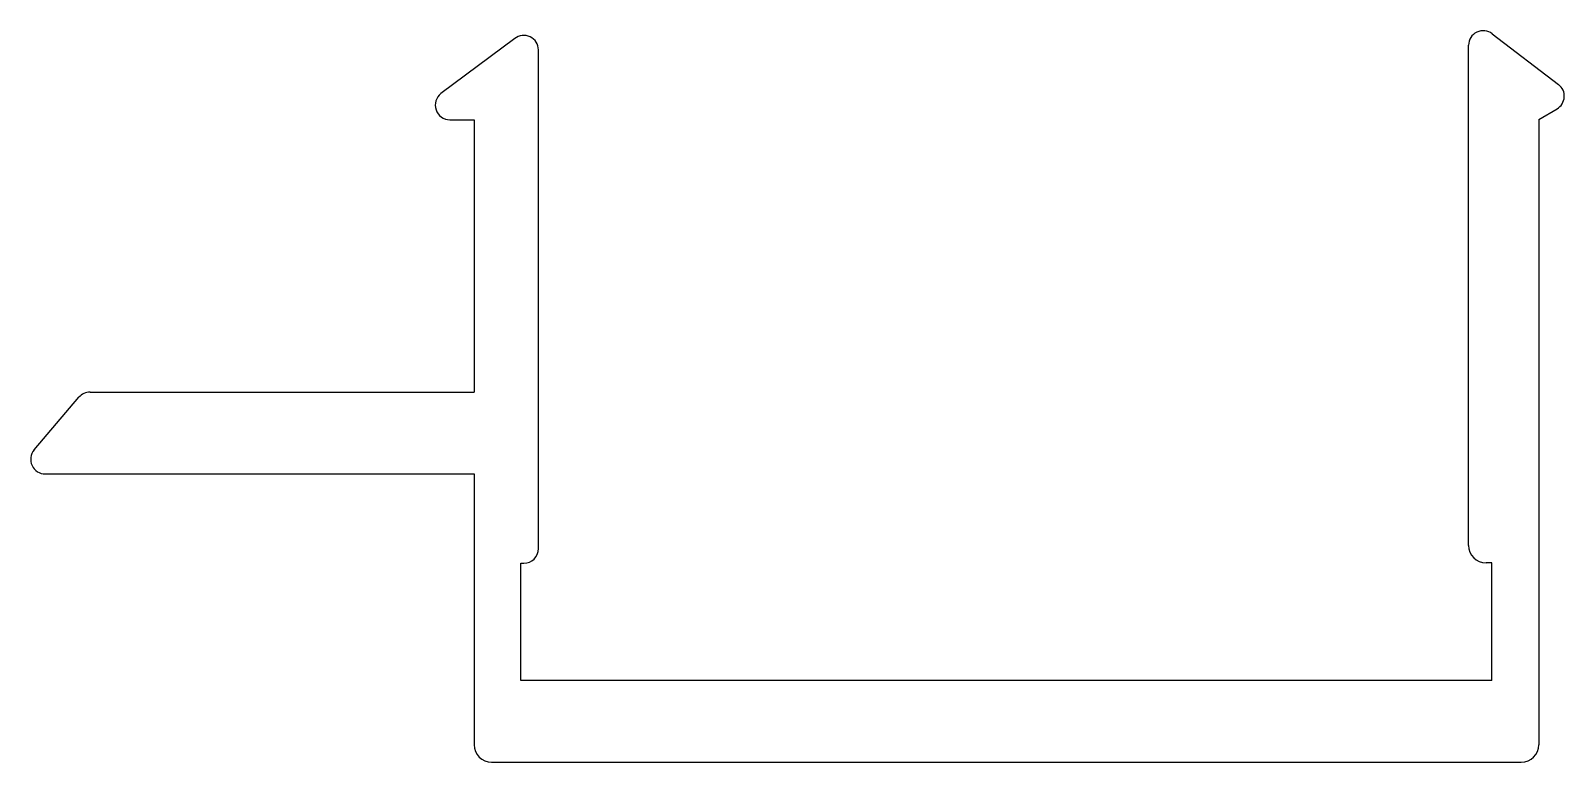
# Model space of a CAD drawing. Extents: x 1478.3 to 1504.5, y 1747.4 to 1759.9.
import ezdxf

# ---------------------------------------------------------------- set-up
doc = ezdxf.new("R2010")
doc.units = 0
doc.layers.get('0').update_dxf_attribs({"linetype": 'CONTINUOUS'})

msp = doc.modelspace()

# ---------------------------------------------------------------- linework, layer by layer
at = {"color": 0, "linetype": 'BYBLOCK'}
for p, q in [((1503.316, 1759.832), (1504.45, 1758.966)), ((1486.607, 1759.753), (1485.347, 1758.813)), ((1487.013, 1751.036), (1487.013, 1759.556)), ((1502.911, 1751.092), (1502.911, 1759.636)), ((1504.112, 1758.37), (1504.424, 1758.55)), ((1485.499, 1758.364), (1485.912, 1758.364)), ((1485.912, 1758.364), (1485.912, 1753.712)), ((1504.112, 1758.37), (1504.112, 1747.686)), ((1478.393, 1752.724), (1479.158, 1753.624)), ((1479.349, 1753.712), (1485.912, 1753.712)), ((1478.584, 1752.312), (1485.912, 1752.312)), ((1485.912, 1752.312), (1485.912, 1747.686)), ((1486.713, 1748.786), (1486.713, 1750.786)), ((1486.713, 1750.786), (1486.763, 1750.786)), ((1503.311, 1750.792), (1503.211, 1750.792)), ((1503.311, 1748.786), (1503.311, 1750.792)), ((1503.311, 1748.786), (1486.713, 1748.786)), ((1486.212, 1747.386), (1503.812, 1747.386))]:
    msp.add_line(p, q, dxfattribs=at)
for centre, radius, start, end in [((1503.161, 1759.636), 0.25, 51.6393, 180), ((1486.763, 1759.556), 0.25, 0, 128.3607), ((1485.499, 1758.614), 0.25, 127.3607, 270), ((1504.299, 1758.767), 0.25, 300, 52.6393), ((1479.349, 1753.462), 0.25, 90, 139.6337), ((1478.584, 1752.562), 0.25, 139.6337, 270), ((1486.763, 1751.036), 0.25, 270, 0), ((1503.211, 1751.092), 0.3, 180, 270), ((1486.212, 1747.686), 0.3, 180, 270), ((1503.812, 1747.686), 0.3, 270, 0)]:
    msp.add_arc(centre, radius, start, end, dxfattribs=at)

doc.saveas('drawing.dxf')
